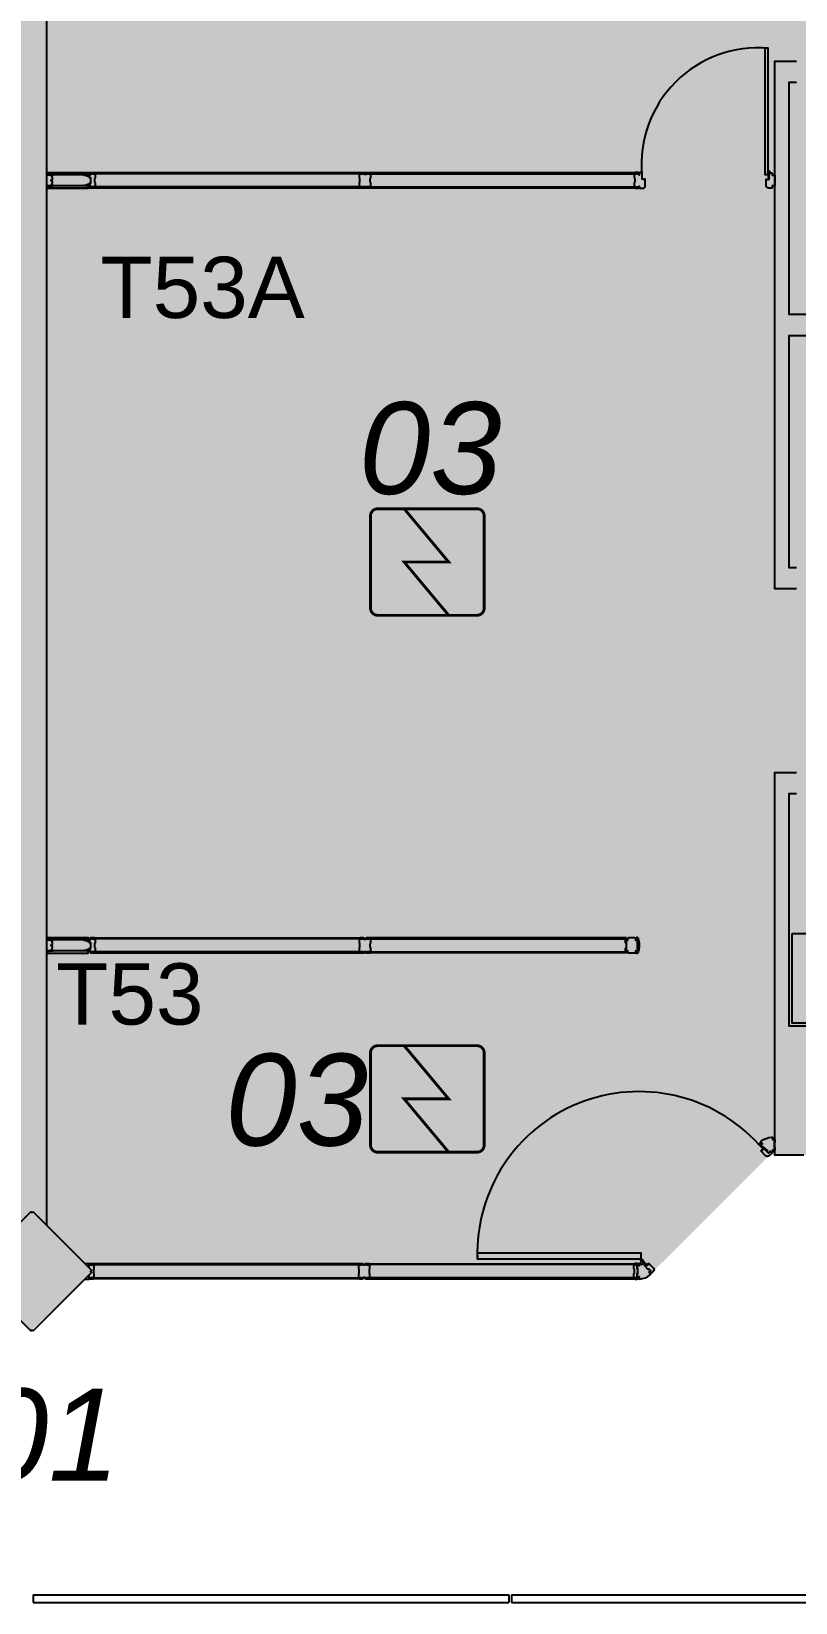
# Model space of a CAD drawing. Header units: metres. Extents: x -331 to 2982, y 362 to 2539.
# Drawn here: x 777.87 to 782.86, y 1324.65 to 1334.92 of the extents above; entities that cross this region are included whole.
import ezdxf

# ---------------------------------------------------------------- set-up
doc = ezdxf.new("R2010")
doc.units = ezdxf.units.M
doc.linetypes.add('XR_BL2_3 PAV$0$CONTINUOUS', pattern=[0])
doc.layers.add('_salas', color=251, linetype='Continuous', plot=False)
for name, color, linetype in [('ALV', 251, 'Continuous'), ('CX', 251, 'Continuous'), ('DET. FUMAÇA', 1, 'Continuous'), ('Detector_antigo', 84, 'Continuous'), ('Div', 251, 'Continuous'), ('Est', 251, 'Continuous'), ('Mob', 251, 'Continuous'), ('Texto_Salas', 251, 'Continuous'), ('vid', 251, 'Continuous')]:
    doc.layers.add(name, color=color, linetype=linetype)
doc.layers.add('Botoeira_antiga', color=74, linetype='Continuous', lineweight=30)
doc.styles.get("Standard").update_dxf_attribs({"font": 'arial.ttf', "height": 0.3})
doc.styles.add('X3G_ENTITY_1416BAE9', font='arial.ttf', dxfattribs={"height": 0.6})
doc.styles.add('X3G_ENTITY_142272D6', font='arial.ttf', dxfattribs={"height": 0.4})
doc.styles.add('X3G_ENTITY_14227314', font='arial.ttf', dxfattribs={"height": 0.4})

# ---------------------------------------------------------------- blocks, each defined once
blk = doc.blocks.new('Detector de fumaça')
at = {"layer": 'DET. FUMAÇA', "linetype": 'Continuous', "lineweight": 15, "const_width": 0.0187}
blk.add_lwpolyline([(774.599, 539.816), (775.249, 539.816, -0.414214), (775.296, 539.769), (775.296, 539.167, -0.414214), (775.249, 539.12), (774.599, 539.12, -0.414214), (774.553, 539.167), (774.553, 539.769, -0.414214)], format="xyb", close=True, dxfattribs=at)
blk.add_lwpolyline([(774.773, 539.816), (775.064, 539.468), (774.773, 539.468), (775.064, 539.12)], dxfattribs=at)

msp = doc.modelspace()

# ---------------------------------------------------------------- hatches: boundary and pattern name
at = {"layer": '_salas', "transparency": 33554559}
h = msp.add_hatch(color=256, dxfattribs=at)
h.dxf.hatch_style = 1
h.paths.add_polyline_path([(870.379, 1337.729), (851.629, 1337.729), (851.629, 1339.284), (851.299, 1339.284), (851.299, 1337.729), (840.564, 1337.729), (840.564, 1339.284), (840.234, 1339.284), (840.234, 1337.729), (765.239, 1337.729), (765.239, 1326.38), (765.429, 1326.38), (765.429, 1326.577), (765.615, 1326.764), (769.35, 1326.765), (769.383, 1326.773), (769.434, 1326.814), (770.192, 1327.57), (770.205, 1327.583), (770.229, 1327.574), (771.624, 1327.574), (773.019, 1327.574), (773.043, 1327.583), (773.056, 1327.57), (773.814, 1326.814), (773.866, 1326.773), (773.898, 1326.765), (777.527, 1326.765), (777.867, 1326.425), (777.874, 1326.432), (778.221, 1326.765), (781.85, 1326.765), (781.882, 1326.773), (781.934, 1326.814), (782.692, 1327.57), (782.705, 1327.583), (782.729, 1327.574), (784.124, 1327.574), (785.519, 1327.574), (785.543, 1327.583), (785.556, 1327.57), (786.314, 1326.814), (786.365, 1326.773), (786.398, 1326.765), (790.027, 1326.765), (790.367, 1326.425), (790.374, 1326.432), (790.721, 1326.765), (794.35, 1326.765), (794.382, 1326.773), (794.434, 1326.814), (795.191, 1327.57), (795.205, 1327.583), (795.229, 1327.574), (796.624, 1327.574), (798.019, 1327.574), (798.043, 1327.583), (798.056, 1327.57), (798.814, 1326.814), (798.865, 1326.773), (798.898, 1326.765), (802.527, 1326.765), (802.867, 1326.425), (802.874, 1326.432), (803.221, 1326.765), (806.85, 1326.765), (806.882, 1326.773), (806.934, 1326.814), (807.691, 1327.57), (807.705, 1327.583), (807.729, 1327.574), (809.124, 1327.574), (810.519, 1327.574), (810.543, 1327.583), (810.556, 1327.57), (811.314, 1326.814), (811.365, 1326.773), (811.398, 1326.765), (815.027, 1326.765), (815.367, 1326.425), (815.374, 1326.432), (815.721, 1326.765), (819.35, 1326.765), (819.382, 1326.773), (819.434, 1326.814), (820.191, 1327.57), (820.204, 1327.583), (820.229, 1327.574), (821.624, 1327.574), (823.019, 1327.574), (823.043, 1327.583), (823.056, 1327.57), (823.814, 1326.814), (823.865, 1326.773), (823.898, 1326.765), (827.528, 1326.765), (827.867, 1326.425), (827.874, 1326.432), (828.221, 1326.765), (831.85, 1326.765), (831.883, 1326.773), (831.935, 1326.814), (832.692, 1327.57), (832.705, 1327.583), (832.729, 1327.574), (834.124, 1327.574), (835.519, 1327.574), (835.544, 1327.583), (835.557, 1327.57), (836.314, 1326.814), (836.366, 1326.773), (836.398, 1326.765), (840.042, 1326.765), (840.374, 1326.432), (840.756, 1326.814), (840.474, 1327.096), (840.474, 1328.054), (841.234, 1328.054), (841.234, 1329.894), (849.608, 1329.894), (849.608, 1326.814), (849.748, 1326.814), (849.748, 1327.574), (851.494, 1327.574), (852.889, 1327.574), (852.913, 1327.583), (852.926, 1327.57), (853.684, 1326.814), (853.736, 1326.773), (853.768, 1326.765), (857.397, 1326.765), (857.737, 1326.425), (857.744, 1326.432), (858.091, 1326.765), (861.72, 1326.765), (861.752, 1326.773), (861.804, 1326.814), (862.562, 1327.57), (862.575, 1327.583), (862.599, 1327.574), (863.994, 1327.574), (865.389, 1327.574), (865.413, 1327.583), (865.426, 1327.57), (866.184, 1326.814), (866.235, 1326.773), (866.268, 1326.765), (870.003, 1326.764), (870.189, 1326.577), (870.189, 1326.38), (870.379, 1326.38), (870.379, 1326.38)])

# ---------------------------------------------------------------- linework, layer by layer
at = {"layer": 'ALV'}
msp.add_line((777.969, 1335.113), (777.969, 1327.115), dxfattribs=at)
at = {"layer": 'ALV', "color": 251}
for p, q in [((781.851, 1333.994), (777.974, 1333.994)), ((778.274, 1333.994), (780.035, 1333.994)), ((780.035, 1333.987), (778.274, 1333.987)), ((781.851, 1333.894), (777.974, 1333.894)), ((780.035, 1333.902), (778.274, 1333.902)), ((778.274, 1333.895), (780.035, 1333.895))]:
    msp.add_line(p, q, dxfattribs=at)
at = {"layer": 'ALV'}
for points in [[(782.869, 1331.274), (782.729, 1331.274), (782.729, 1334.724), (782.869, 1334.724)], [(782.869, 1334.584), (782.819, 1334.584), (782.819, 1333.069), (784.029, 1333.069)], [(784.029, 1332.929), (782.819, 1332.929), (782.819, 1331.414), (782.869, 1331.414)], [(782.919, 1327.574), (782.729, 1327.574), (782.729, 1330.074), (782.869, 1330.074)], [(782.869, 1329.934), (782.819, 1329.934), (782.819, 1328.419), (784.029, 1328.419)]]:
    msp.add_lwpolyline(points, dxfattribs=at)
at = {"layer": 'CX'}
for points in [[(782.664, 1334.808), (782.664, 1333.983), (782.684, 1333.983), (782.684, 1334.808)], [(781.854, 1326.895), (781.854, 1326.933), (780.784, 1326.933), (780.784, 1326.895)]]:
    msp.add_lwpolyline(points, close=True, dxfattribs=at)
at = {"layer": 'CX', "linetype": 'XR_BL2_3 PAV$0$CONTINUOUS'}
for points in [[(778.279, 1333.893), (778.261, 1333.893, -0.420879), (778.255, 1333.9), (778.255, 1333.91), (778.235, 1333.91), (778.235, 1333.915), (778.23, 1333.915), (778.23, 1333.913, -0.414214), (778.227, 1333.91), (778.218, 1333.91), (778.212, 1333.91), (778.212, 1333.911), (778.218, 1333.911), (778.227, 1333.911, 0.414214), (778.229, 1333.913), (778.229, 1333.915, -0.414214), (778.23, 1333.916), (778.237, 1333.917, 0.212526), (778.239, 1333.918), (778.239, 1333.919), (778.24, 1333.918), (778.239, 1333.917, -0.204506), (778.238, 1333.916), (778.237, 1333.916), (778.237, 1333.911), (778.25, 1333.911), (778.25, 1333.927), (778.259, 1333.927), (778.259, 1333.947), (778.259, 1333.962), (778.25, 1333.962), (778.25, 1333.978), (778.237, 1333.978), (778.237, 1333.973), (778.238, 1333.973, -0.204506), (778.239, 1333.972), (778.24, 1333.971), (778.239, 1333.97), (778.239, 1333.971, 0.212526), (778.237, 1333.972), (778.23, 1333.973, -0.414214), (778.229, 1333.974), (778.229, 1333.976, 0.414214), (778.227, 1333.978), (778.223, 1333.978), (778.212, 1333.978), (778.212, 1333.979), (778.223, 1333.979), (778.227, 1333.979, -0.414214), (778.23, 1333.976), (778.23, 1333.974), (778.235, 1333.974), (778.235, 1333.98), (778.255, 1333.98), (778.255, 1333.989, -0.420879), (778.261, 1333.996), (778.279, 1333.996, -0.414214), (778.28, 1333.995), (778.28, 1333.994), (778.265, 1333.994), (778.265, 1333.987), (778.28, 1333.987, -0.322891), (778.286, 1333.982), (778.286, 1333.961, -0.13729), (778.285, 1333.959), (778.283, 1333.956, 0.13729), (778.283, 1333.954), (778.283, 1333.944), (778.283, 1333.935, 0.13729), (778.283, 1333.933), (778.285, 1333.93, -0.13729), (778.286, 1333.928), (778.286, 1333.907, -0.322891), (778.28, 1333.902), (778.265, 1333.902), (778.265, 1333.895), (778.28, 1333.895), (778.28, 1333.894, -0.414214)], [(778.279, 1328.893), (778.261, 1328.893, -0.420879), (778.255, 1328.9), (778.255, 1328.91), (778.235, 1328.91), (778.235, 1328.915), (778.23, 1328.915), (778.23, 1328.913, -0.414214), (778.227, 1328.91), (778.218, 1328.91), (778.212, 1328.91), (778.212, 1328.911), (778.218, 1328.911), (778.227, 1328.911, 0.414214), (778.229, 1328.913), (778.229, 1328.915, -0.414214), (778.23, 1328.916), (778.237, 1328.917, 0.212526), (778.239, 1328.918), (778.239, 1328.919), (778.24, 1328.918), (778.239, 1328.917, -0.204506), (778.238, 1328.916), (778.237, 1328.916), (778.237, 1328.911), (778.25, 1328.911), (778.25, 1328.927), (778.259, 1328.927), (778.259, 1328.947), (778.259, 1328.962), (778.25, 1328.962), (778.25, 1328.978), (778.237, 1328.978), (778.237, 1328.973), (778.238, 1328.973, -0.204506), (778.239, 1328.972), (778.24, 1328.971), (778.239, 1328.97), (778.239, 1328.971, 0.212526), (778.237, 1328.972), (778.23, 1328.973, -0.414214), (778.229, 1328.974), (778.229, 1328.976, 0.414214), (778.227, 1328.978), (778.223, 1328.978), (778.212, 1328.978), (778.212, 1328.979), (778.223, 1328.979), (778.227, 1328.979, -0.414214), (778.23, 1328.976), (778.23, 1328.974), (778.235, 1328.974), (778.235, 1328.98), (778.255, 1328.98), (778.255, 1328.989, -0.420879), (778.261, 1328.996), (778.279, 1328.996, -0.414214), (778.28, 1328.995), (778.28, 1328.994), (778.265, 1328.994), (778.265, 1328.987), (778.28, 1328.987, -0.322891), (778.286, 1328.982), (778.286, 1328.961, -0.13729), (778.285, 1328.959), (778.283, 1328.956, 0.13729), (778.283, 1328.954), (778.283, 1328.944), (778.283, 1328.935, 0.13729), (778.283, 1328.933), (778.285, 1328.93, -0.13729), (778.286, 1328.928), (778.286, 1328.907, -0.322891), (778.28, 1328.902), (778.265, 1328.902), (778.265, 1328.895), (778.28, 1328.895), (778.28, 1328.894, -0.414214)]]:
    msp.add_lwpolyline(points, format="xyb", close=True, dxfattribs=at)
at = {"layer": 'CX'}
for points in [[(780.048, 1333.986), (780.052, 1333.986, -0.414214), (780.055, 1333.983), (780.055, 1333.989, -0.439162), (780.061, 1333.995), (780.079, 1333.995, -0.414214), (780.08, 1333.994), (780.08, 1333.994), (780.065, 1333.994), (780.065, 1333.987), (780.08, 1333.987, -0.322891), (780.085, 1333.981), (780.085, 1333.961, -0.13729), (780.085, 1333.958), (780.083, 1333.956, 0.13729), (780.082, 1333.953), (780.082, 1333.944), (780.082, 1333.935, 0.13729), (780.083, 1333.933), (780.085, 1333.93, -0.13729), (780.085, 1333.928), (780.085, 1333.907, -0.322891), (780.08, 1333.902), (780.065, 1333.902), (780.065, 1333.895), (780.08, 1333.895), (780.08, 1333.894, -0.414214), (780.079, 1333.893), (780.061, 1333.893, -0.439162), (780.055, 1333.9), (780.055, 1333.905, -0.414214), (780.052, 1333.902), (780.048, 1333.902, -0.414214), (780.045, 1333.905), (780.045, 1333.9, -0.439162), (780.039, 1333.893), (780.021, 1333.893, -0.414214), (780.02, 1333.894), (780.02, 1333.895), (780.035, 1333.895), (780.035, 1333.902), (780.02, 1333.902, -0.322891), (780.014, 1333.907), (780.014, 1333.928, -0.13729), (780.015, 1333.93), (780.017, 1333.933, 0.13729), (780.017, 1333.935), (780.017, 1333.944), (780.017, 1333.953, 0.13729), (780.017, 1333.956), (780.015, 1333.958, -0.13729), (780.014, 1333.961), (780.014, 1333.981, -0.322891), (780.02, 1333.987), (780.035, 1333.987), (780.035, 1333.994), (780.02, 1333.994), (780.02, 1333.994, -0.414214), (780.021, 1333.995), (780.039, 1333.995, -0.439162), (780.045, 1333.989), (780.045, 1333.983, -0.414214)], [(781.841, 1333.9), (781.841, 1333.907), (781.842, 1333.907), (781.842, 1333.898, 0.422579), (781.847, 1333.893), (781.865, 1333.893, 0.414214), (781.882, 1333.909), (781.882, 1333.951, 0.414214), (781.88, 1333.953), (781.872, 1333.953), (781.874, 1333.951), (781.868, 1333.951), (781.869, 1333.953), (781.862, 1333.953), (781.862, 1333.993, 0.414214), (781.86, 1333.995), (781.847, 1333.995, 0.414214), (781.842, 1333.99), (781.842, 1333.979), (781.841, 1333.979), (781.841, 1333.989, 0.439162), (781.835, 1333.995), (781.817, 1333.995, 0.414214), (781.816, 1333.994), (781.816, 1333.994), (781.831, 1333.994), (781.831, 1333.987), (781.816, 1333.987, 0.322891), (781.81, 1333.981), (781.81, 1333.961, 0.13729), (781.811, 1333.958), (781.812, 1333.956, -0.13729), (781.813, 1333.953), (781.813, 1333.944), (781.813, 1333.935, -0.13729), (781.812, 1333.933), (781.811, 1333.93, 0.13729), (781.81, 1333.928), (781.81, 1333.907, 0.322891), (781.816, 1333.902), (781.831, 1333.902), (781.831, 1333.895), (781.816, 1333.895), (781.816, 1333.894, 0.414214), (781.817, 1333.893), (781.835, 1333.893, 0.439162)], [(778.008, 1333.956), (778.006, 1333.967, 0.194954), (778.005, 1333.968), (778.003, 1333.969, -0.387702), (778.003, 1333.972), (778.004, 1333.975), (778.004, 1333.975), (778.002, 1333.971), (778.001, 1333.971), (778.001, 1333.978), (778.013, 1333.978), (778.013, 1333.979), (777.969, 1333.979), (777.969, 1333.909), (778.013, 1333.909), (778.013, 1333.911), (778.001, 1333.911), (778.001, 1333.917), (778.002, 1333.918), (778.004, 1333.914), (778.004, 1333.914), (778.003, 1333.917, -0.387702), (778.003, 1333.92), (778.005, 1333.921, 0.194954), (778.006, 1333.922), (778.008, 1333.932, 0.268551), (778.007, 1333.937), (777.999, 1333.942), (777.999, 1333.946), (778.007, 1333.952, 0.268551)], [(778.008, 1328.956), (778.006, 1328.967, 0.194954), (778.005, 1328.968), (778.003, 1328.969, -0.387702), (778.003, 1328.972), (778.004, 1328.975), (778.004, 1328.975), (778.002, 1328.971), (778.001, 1328.971), (778.001, 1328.978), (778.013, 1328.978), (778.013, 1328.979), (777.969, 1328.979), (777.969, 1328.909), (778.013, 1328.909), (778.013, 1328.911), (778.001, 1328.911), (778.001, 1328.917), (778.002, 1328.918), (778.004, 1328.914), (778.004, 1328.914), (778.003, 1328.917, -0.387702), (778.003, 1328.92), (778.005, 1328.921, 0.194954), (778.006, 1328.922), (778.008, 1328.932, 0.268551), (778.007, 1328.937), (777.999, 1328.942), (777.999, 1328.946), (778.007, 1328.952, 0.268551)], [(780.048, 1328.986), (780.052, 1328.986, -0.414214), (780.055, 1328.983), (780.055, 1328.989, -0.439162), (780.061, 1328.995), (780.079, 1328.995, -0.414214), (780.08, 1328.994), (780.08, 1328.994), (780.065, 1328.994), (780.065, 1328.987), (780.08, 1328.987, -0.322891), (780.085, 1328.981), (780.085, 1328.961, -0.13729), (780.085, 1328.958), (780.083, 1328.956, 0.13729), (780.082, 1328.953), (780.082, 1328.944), (780.082, 1328.935, 0.13729), (780.083, 1328.933), (780.085, 1328.93, -0.13729), (780.085, 1328.928), (780.085, 1328.907, -0.322891), (780.08, 1328.902), (780.065, 1328.902), (780.065, 1328.895), (780.08, 1328.895), (780.08, 1328.894, -0.414214), (780.079, 1328.893), (780.061, 1328.893, -0.439162), (780.055, 1328.9), (780.055, 1328.905, -0.414214), (780.052, 1328.902), (780.048, 1328.902, -0.414214), (780.045, 1328.905), (780.045, 1328.9, -0.439162), (780.039, 1328.893), (780.021, 1328.893, -0.414214), (780.02, 1328.894), (780.02, 1328.895), (780.035, 1328.895), (780.035, 1328.902), (780.02, 1328.902, -0.322891), (780.014, 1328.907), (780.014, 1328.928, -0.13729), (780.015, 1328.93), (780.017, 1328.933, 0.13729), (780.017, 1328.935), (780.017, 1328.944), (780.017, 1328.953, 0.13729), (780.017, 1328.956), (780.015, 1328.958, -0.13729), (780.014, 1328.961), (780.014, 1328.981, -0.322891), (780.02, 1328.987), (780.035, 1328.987), (780.035, 1328.994), (780.02, 1328.994), (780.02, 1328.994, -0.414214), (780.021, 1328.995), (780.039, 1328.995, -0.439162), (780.045, 1328.989), (780.045, 1328.983, -0.414214)], [(781.755, 1328.965), (781.755, 1328.962), (781.754, 1328.962, -0.414214), (781.753, 1328.962), (781.753, 1328.979), (781.768, 1328.979), (781.768, 1328.99, -0.414214), (781.773, 1328.995), (781.813, 1328.995, -0.414214), (781.818, 1328.99), (781.818, 1328.979), (781.833, 1328.979), (781.833, 1328.962, -0.414214), (781.833, 1328.962), (781.832, 1328.962), (781.832, 1328.963, 0.414214), (781.83, 1328.965), (781.828, 1328.965), (781.828, 1328.924), (781.83, 1328.924, 0.414214), (781.832, 1328.926), (781.832, 1328.927), (781.833, 1328.927, -0.414214), (781.833, 1328.926), (781.833, 1328.909), (781.818, 1328.909), (781.818, 1328.898, -0.414214), (781.813, 1328.893), (781.793, 1328.893), (781.773, 1328.893, -0.414214), (781.768, 1328.898), (781.768, 1328.909), (781.753, 1328.909), (781.753, 1328.926, -0.414214), (781.754, 1328.927), (781.755, 1328.927), (781.755, 1328.924), (781.758, 1328.924), (781.758, 1328.965)], [(781.828, 1328.893, 0.32019), (781.837, 1328.9, -0.002744), (781.84, 1328.911, 0.332744), (781.84, 1328.912, -0.702025), (781.841, 1328.916, 0.317833), (781.841, 1328.917, 0.05088), (781.844, 1328.944, 0.05088), (781.841, 1328.972, 0.317833), (781.841, 1328.973, -0.702025), (781.84, 1328.977, 0.332744), (781.84, 1328.978, -0.002744), (781.837, 1328.989, 0.32019), (781.828, 1328.995), (781.825, 1328.995, 0.414214), (781.82, 1328.99), (781.82, 1328.979), (781.833, 1328.979), (781.833, 1328.962, -0.414214), (781.833, 1328.962), (781.832, 1328.962), (781.832, 1328.963, 0.414214), (781.83, 1328.965), (781.828, 1328.965), (781.828, 1328.924), (781.83, 1328.924, 0.414214), (781.832, 1328.926), (781.832, 1328.927), (781.833, 1328.927, -0.414214), (781.833, 1328.926), (781.833, 1328.909), (781.82, 1328.909), (781.82, 1328.898, 0.414214), (781.825, 1328.893)], [(782.729, 1327.659, -0.414214), (782.728, 1327.658), (782.727, 1327.658), (782.727, 1327.659, 0.414214), (782.725, 1327.661), (782.724, 1327.661), (782.724, 1327.641), (782.724, 1327.621), (782.725, 1327.621, 0.414214), (782.727, 1327.622), (782.727, 1327.623), (782.728, 1327.623, -0.414214), (782.729, 1327.623), (782.729, 1327.606), (782.714, 1327.606), (782.714, 1327.595, -0.668179), (782.705, 1327.591), (782.697, 1327.599), (782.687, 1327.589), (782.675, 1327.601, -0.414214), (782.675, 1327.601), (782.675, 1327.602), (782.676, 1327.601, 0.414214), (782.679, 1327.601), (782.68, 1327.603), (782.651, 1327.631), (782.65, 1327.63, 0.414214), (782.65, 1327.627), (782.651, 1327.627), (782.65, 1327.626, -0.414214), (782.649, 1327.626), (782.637, 1327.638), (782.648, 1327.649), (782.64, 1327.657, -0.441105), (782.64, 1327.664, -0.152372), (782.708, 1327.692, -0.441105), (782.714, 1327.687), (782.714, 1327.676), (782.729, 1327.676)], [(778.247, 1326.792), (778.263, 1326.807), (778.256, 1326.814), (778.263, 1326.821), (778.247, 1326.837), (778.247, 1326.859, -0.439162), (778.253, 1326.866), (778.271, 1326.866, -0.414214), (778.272, 1326.865), (778.272, 1326.864), (778.257, 1326.864), (778.257, 1326.857), (778.272, 1326.857, -0.322891), (778.278, 1326.852), (778.278, 1326.831, -0.13729), (778.277, 1326.829), (778.276, 1326.826, 0.13729), (778.275, 1326.823), (778.275, 1326.815), (778.275, 1326.806, 0.13729), (778.276, 1326.803), (778.277, 1326.8, -0.13729), (778.278, 1326.798), (778.278, 1326.778, -0.322891), (778.272, 1326.772), (778.257, 1326.772), (778.257, 1326.765), (778.272, 1326.765), (778.272, 1326.765, -0.414214), (778.271, 1326.764), (778.253, 1326.764, -0.439162), (778.247, 1326.77)], [(780.043, 1326.857), (780.047, 1326.857, -0.414214), (780.05, 1326.854), (780.05, 1326.859, -0.439162), (780.056, 1326.866), (780.074, 1326.866, -0.414214), (780.075, 1326.865), (780.075, 1326.864), (780.06, 1326.864), (780.06, 1326.857), (780.075, 1326.857, -0.322891), (780.08, 1326.852), (780.08, 1326.831, -0.13729), (780.08, 1326.829), (780.078, 1326.826, 0.13729), (780.077, 1326.823), (780.077, 1326.815), (780.077, 1326.806, 0.13729), (780.078, 1326.803), (780.08, 1326.8, -0.13729), (780.08, 1326.798), (780.08, 1326.778, -0.322891), (780.075, 1326.772), (780.06, 1326.772), (780.06, 1326.765), (780.075, 1326.765), (780.075, 1326.765, -0.414214), (780.074, 1326.764), (780.056, 1326.764, -0.439162), (780.05, 1326.77), (780.05, 1326.776, -0.414214), (780.047, 1326.773), (780.043, 1326.773, -0.414214), (780.04, 1326.776), (780.04, 1326.77, -0.439162), (780.034, 1326.764), (780.016, 1326.764, -0.414214), (780.015, 1326.765), (780.015, 1326.765), (780.03, 1326.765), (780.03, 1326.772), (780.015, 1326.772, -0.322891), (780.009, 1326.778), (780.009, 1326.798, -0.13729), (780.01, 1326.8), (780.012, 1326.803, 0.13729), (780.012, 1326.806), (780.012, 1326.815), (780.012, 1326.823, 0.13729), (780.012, 1326.826), (780.01, 1326.829, -0.13729), (780.009, 1326.831), (780.009, 1326.852, -0.322891), (780.015, 1326.857), (780.03, 1326.857), (780.03, 1326.864), (780.015, 1326.864), (780.015, 1326.865, -0.414214), (780.016, 1326.866), (780.034, 1326.866, -0.439162), (780.04, 1326.859), (780.04, 1326.854, -0.414214)], [(781.808, 1326.798, -0.13729), (781.809, 1326.801), (781.811, 1326.804, 0.13729), (781.812, 1326.806), (781.812, 1326.815), (781.812, 1326.824, 0.13729), (781.811, 1326.827), (781.809, 1326.829, -0.13729), (781.808, 1326.832), (781.808, 1326.852, -0.322891), (781.814, 1326.857), (781.829, 1326.857), (781.829, 1326.865), (781.814, 1326.865), (781.814, 1326.865, -0.414214), (781.815, 1326.866), (781.833, 1326.866, -0.439162), (781.839, 1326.86), (781.839, 1326.85), (781.826, 1326.85), (781.826, 1326.833, 0.414214), (781.827, 1326.833), (781.828, 1326.833), (781.828, 1326.834, -0.414214), (781.829, 1326.835), (781.831, 1326.835), (781.831, 1326.815), (781.831, 1326.795), (781.829, 1326.795, -0.414214), (781.828, 1326.797), (781.828, 1326.798), (781.827, 1326.798, 0.414214), (781.826, 1326.797), (781.826, 1326.78), (781.839, 1326.78), (781.839, 1326.77, -0.439162), (781.833, 1326.763), (781.815, 1326.763, -0.414214), (781.814, 1326.764), (781.814, 1326.764), (781.829, 1326.764), (781.829, 1326.772), (781.814, 1326.772, -0.322891), (781.808, 1326.777)], [(781.826, 1326.78), (781.841, 1326.78), (781.841, 1326.769, 0.440902), (781.846, 1326.764, 0.152386), (781.914, 1326.792, 0.440902), (781.915, 1326.8), (781.907, 1326.807), (781.917, 1326.818), (781.905, 1326.83, 0.414214), (781.905, 1326.83), (781.904, 1326.829), (781.905, 1326.829, -0.414214), (781.905, 1326.826), (781.903, 1326.825), (781.875, 1326.854), (781.876, 1326.855, -0.414214), (781.879, 1326.855), (781.879, 1326.854), (781.88, 1326.855, 0.414214), (781.88, 1326.855), (781.868, 1326.868), (781.857, 1326.857), (781.85, 1326.865, 0.668179), (781.841, 1326.861), (781.841, 1326.85), (781.826, 1326.85), (781.826, 1326.833, 0.414214), (781.827, 1326.833), (781.828, 1326.833), (781.828, 1326.834, -0.414214), (781.829, 1326.835), (781.831, 1326.835), (781.831, 1326.815), (781.831, 1326.795), (781.829, 1326.795, -0.414214), (781.828, 1326.797), (781.828, 1326.798), (781.827, 1326.798, 0.414214), (781.826, 1326.797)], [(781.858, 1326.857), (781.851, 1326.864, -0.414214), (781.851, 1326.871), (781.86, 1326.88, -0.414214), (781.862, 1326.88), (781.87, 1326.872), (781.869, 1326.871), (781.87, 1326.871), (781.871, 1326.872), (781.871, 1326.872), (781.862, 1326.881, 0.294496), (781.86, 1326.882, -3.099483), (781.864, 1326.888), (781.866, 1326.886), (781.865, 1326.885), (781.886, 1326.864), (781.884, 1326.862), (781.874, 1326.872), (781.874, 1326.871), (781.883, 1326.863), (781.88, 1326.86), (781.881, 1326.86), (781.882, 1326.861), (781.89, 1326.853), (781.895, 1326.858), (781.896, 1326.855), (781.9, 1326.86), (781.897, 1326.86), (781.903, 1326.866, -0.414214), (781.906, 1326.866), (781.934, 1326.837, -0.414214), (781.934, 1326.814), (781.921, 1326.8, -0.422579), (781.914, 1326.801), (781.907, 1326.808), (781.917, 1326.818), (781.905, 1326.83, 0.414214), (781.905, 1326.83), (781.904, 1326.829), (781.905, 1326.829, -0.414214), (781.905, 1326.826), (781.903, 1326.825), (781.875, 1326.854), (781.876, 1326.855, -0.414214), (781.879, 1326.855), (781.879, 1326.854), (781.88, 1326.855, 0.414214), (781.88, 1326.855), (781.868, 1326.868)]]:
    msp.add_lwpolyline(points, format="xyb", close=True, dxfattribs=at)
at = {"layer": 'CX', "linetype": 'Continuous'}
msp.add_lwpolyline([(782.692, 1333.992, -0.414214), (782.694, 1333.994), (782.706, 1333.994, -0.414214), (782.711, 1333.989), (782.711, 1333.979), (782.729, 1333.979), (782.729, 1333.913), (782.729, 1333.909), (782.711, 1333.909), (782.711, 1333.899, -0.422579), (782.707, 1333.894), (782.688, 1333.894, -0.414214), (782.672, 1333.911), (782.672, 1333.951, -0.414214), (782.674, 1333.953), (782.681, 1333.953), (782.68, 1333.951), (782.686, 1333.951), (782.684, 1333.953), (782.692, 1333.953), (782.692, 1333.965), (782.693, 1333.965), (782.693, 1333.966), (782.69, 1333.966), (782.69, 1333.977), (782.689, 1333.978), (782.689, 1333.964), (782.687, 1333.964), (782.687, 1333.994), (782.685, 1333.994), (782.685, 1333.996, -3.099483), (782.692, 1333.995, 0.294496), (782.691, 1333.993), (782.691, 1333.981), (782.693, 1333.981), (782.693, 1333.981), (782.692, 1333.981), (782.692, 1333.992)], format="xyb", close=True, dxfattribs=at)
at = {"layer": 'CX', "linetype": 'XR_BL2_3 PAV$0$CONTINUOUS'}
msp.add_lwpolyline([(782.623, 1327.643, -0.414214), (782.623, 1327.646), (782.632, 1327.655, -0.414214), (782.639, 1327.655), (782.647, 1327.648), (782.644, 1327.645), (782.643, 1327.646), (782.645, 1327.648), (782.638, 1327.654, 0.414214), (782.633, 1327.654), (782.624, 1327.645, 0.414214), (782.624, 1327.645), (782.629, 1327.64), (782.631, 1327.642, -0.414214), (782.633, 1327.642), (782.687, 1327.587), (782.698, 1327.597), (782.704, 1327.59, -0.422579), (782.705, 1327.583), (782.692, 1327.57, -0.414214), (782.668, 1327.57), (782.639, 1327.6, -0.414214), (782.639, 1327.602), (782.644, 1327.608), (782.645, 1327.605), (782.649, 1327.609), (782.646, 1327.61), (782.652, 1327.615), (782.624, 1327.643)], format="xyb", dxfattribs=at)
at = {"layer": 'CX'}
for points in [[(778.247, 1326.837), (778.247, 1326.864), (778.22, 1326.864)], [(778.22, 1326.764), (778.247, 1326.764), (778.247, 1326.792)]]:
    msp.add_lwpolyline(points, dxfattribs=at)
at = {"layer": 'CX', "color": 251, "true_color": 0x606060}
for centre, radius, start, end in [((782.62, 1334.047), 0.764, 85.1646, 184.8272), ((781.841, 1326.932), 1.057, 42.2667, 181.8592)]:
    msp.add_arc(centre, radius, start, end, dxfattribs=at)
at = {"layer": 'Div', "linetype": 'ByBlock'}
for points in [[(778.24, 1333.98), (777.975, 1333.98), (777.975, 1333.995), (778.24, 1333.995)], [(778.24, 1333.909), (777.975, 1333.909), (777.975, 1333.894), (778.24, 1333.894)], [(778.24, 1328.98), (777.975, 1328.98), (777.975, 1328.995), (778.24, 1328.995)], [(778.24, 1328.909), (777.975, 1328.909), (777.975, 1328.894), (778.24, 1328.894)]]:
    msp.add_lwpolyline(points, close=True, dxfattribs=at)
at = {"layer": 'Est'}
for points in [[(777.874, 1326.432), (777.867, 1326.425), (777.485, 1326.807), (777.492, 1326.814), (777.485, 1326.821), (777.867, 1327.203), (777.874, 1327.196)], [(777.874, 1326.432), (777.881, 1326.425), (778.263, 1326.807), (778.256, 1326.814), (778.263, 1326.821), (777.881, 1327.203), (777.874, 1327.196)]]:
    msp.add_lwpolyline(points, dxfattribs=at)
at = {"layer": 'Mob'}
msp.add_line((783.614, 1329.019), (782.839, 1329.019), dxfattribs=at)
msp.add_lwpolyline([(782.839, 1329.019), (782.839, 1328.439), (784.009, 1328.439), (784.009, 1329.914), (783.614, 1329.914)], dxfattribs=at)
at = {"layer": 'vid', "color": 251, "ltscale": 5}
for p, q in [((777.882, 1324.699), (777.882, 1324.649)), ((777.882, 1324.699), (780.991, 1324.699)), ((777.882, 1324.649), (780.991, 1324.649)), ((780.991, 1324.699), (780.991, 1324.649)), ((781.007, 1324.699), (781.007, 1324.649)), ((781.007, 1324.699), (784.116, 1324.699)), ((781.007, 1324.649), (784.116, 1324.649))]:
    msp.add_line(p, q, dxfattribs=at)
at = {"layer": 'vid'}
for points in [[(778.274, 1333.994), (780.035, 1333.994), (780.035, 1333.987), (778.274, 1333.987)], [(781.828, 1333.994), (780.065, 1333.994), (780.065, 1333.987), (781.828, 1333.987)], [(778.274, 1333.895), (780.035, 1333.895), (780.035, 1333.902), (778.274, 1333.902)], [(781.828, 1333.895), (780.065, 1333.895), (780.065, 1333.902), (781.828, 1333.902)], [(778.274, 1328.994), (780.035, 1328.994), (780.035, 1328.987), (778.274, 1328.987)], [(781.758, 1328.994), (780.065, 1328.994), (780.065, 1328.987), (781.758, 1328.987)], [(778.274, 1328.895), (780.035, 1328.895), (780.035, 1328.902), (778.274, 1328.902)], [(781.758, 1328.895), (780.065, 1328.895), (780.065, 1328.902), (781.758, 1328.902)]]:
    msp.add_lwpolyline(points, close=True, dxfattribs=at)
for points in [[(780.03, 1326.864), (778.257, 1326.864), (778.257, 1326.858), (780.03, 1326.858)], [(780.06, 1326.864), (781.829, 1326.864), (781.829, 1326.858), (780.06, 1326.858)], [(780.03, 1326.765), (778.257, 1326.765), (778.257, 1326.771), (780.03, 1326.771)], [(780.06, 1326.765), (781.829, 1326.765), (781.829, 1326.771), (780.06, 1326.771)]]:
    msp.add_lwpolyline(points, dxfattribs=at)

# ---------------------------------------------------------------- block references
at = {"layer": 'DET. FUMAÇA', "linetype": 'Continuous', "lineweight": 0}
for p in [(5.533, 791.982), (5.533, 788.473)]:
    msp.add_blockref('Detector de fumaça', p, dxfattribs=at)

# ---------------------------------------------------------------- texts
at = {"layer": 'Botoeira_antiga', "color": 32, "linetype": 'Continuous', "lineweight": 0, "true_color": 0xcd6928, "insert": (776.444, 1326.047), "char_height": 0.6, "width": 13.3188, "attachment_point": 1}
msp.add_mtext('{\\fArial|b0|i1|c0|p34;BT01}', dxfattribs=at)
at = {"layer": 'Detector_antigo', "linetype": 'Continuous', "lineweight": 0, "char_height": 0.6, "attachment_point": 1, "style": 'X3G_ENTITY_1416BAE9'}
for insert in [(780.011, 1332.495), (779.138, 1328.236)]:
    msp.add_mtext_dynamic_manual_height_columns('{\\fArial|b0|i1|c0|p34;03}', width=13.3188, gutter_width=2.5, heights=[0], dxfattribs=dict(at, insert=insert))
at = {"layer": 'Texto_Salas', "color": 251}
for s, style, p in [('T53A', 'X3G_ENTITY_14227314', (778.321, 1333.045)), ('T53', 'X3G_ENTITY_142272D6', (778.032, 1328.427))]:
    msp.add_text(s, height=0.4, dxfattribs=dict(at, style=style)).set_placement(p)

doc.saveas('drawing.dxf')
